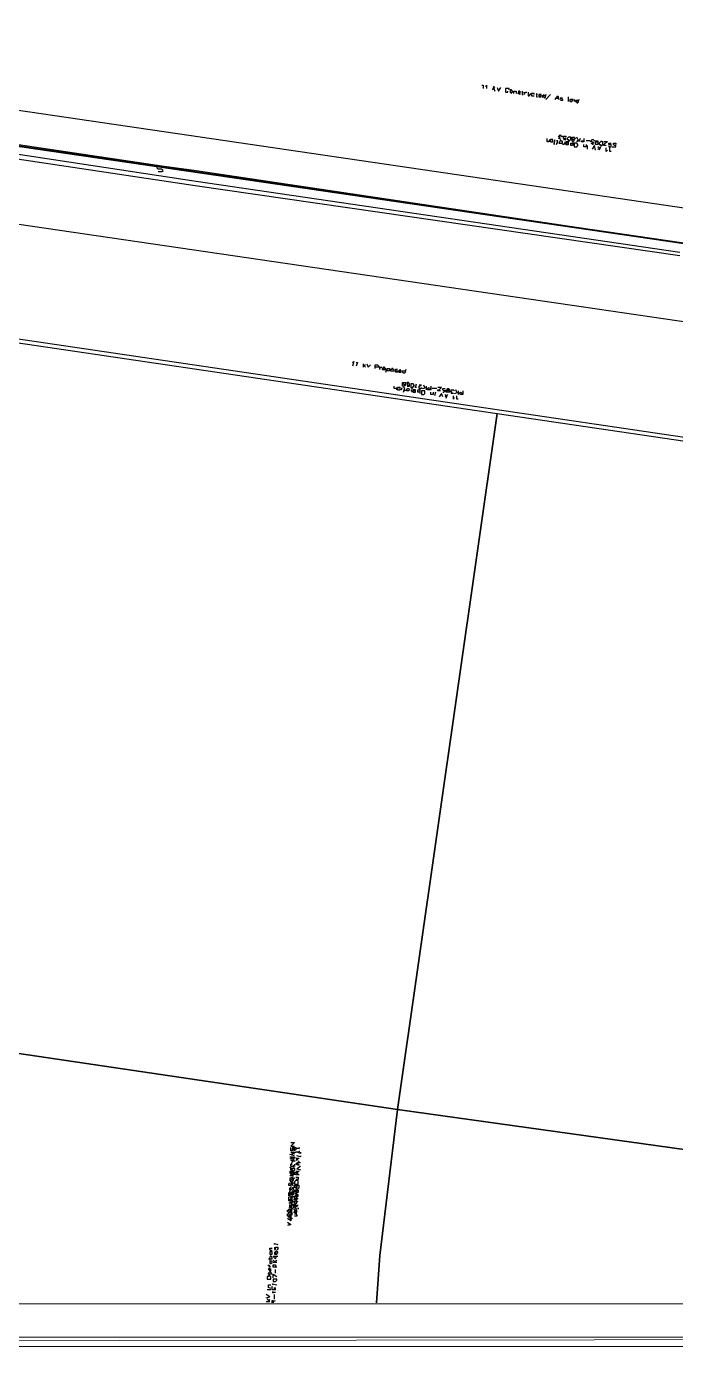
# Model space of a CAD drawing. Header units: inches. Extents: x 5 to 844, y 8 to 596.
# Drawn here: x 458.8 to 529.2, y 8.1 to 151.3 of the extents above; entities that cross this region are included whole.
import ezdxf

# ---------------------------------------------------------------- set-up
doc = ezdxf.new("R2010")
doc.units = ezdxf.units.IN
doc.header["$MEASUREMENT"] = 0
doc.layers.add('PDF_Geometry', color=7, linetype='Continuous', true_color=0x989898)

msp = doc.modelspace()

# ---------------------------------------------------------------- linework, layer by layer
at = {"layer": 'PDF_Geometry', "color": 7, "lineweight": 25}
for points in [[(440.61, 275.4), (531.12, 262.03), (621.63, 248.79), (604.66, 133.08), (590.77, 122.67), (433.79, 145.68), (423.51, 159.56), (440.61, 275.4)], [(508.23, 144.91), (508.36, 144.91), (508.36, 144.52)], [(508.62, 144.78), (508.75, 144.78), (508.75, 144.91), (508.75, 144.52)], [(509.52, 144.78), (509.39, 144.39), (509.65, 144.65)], [(509.9, 144.65), (510.03, 144.26), (510.29, 144.65)], [(509.52, 144.52), (509.65, 144.26)], [(511.19, 144.39), (511.19, 144.52), (511.06, 144.52), (510.93, 144.52), (510.8, 144.52), (510.8, 144.39), (510.8, 144.26), (510.8, 144.14), (510.93, 144.14), (511.06, 144.14), (511.06, 144.26)], [(511.45, 144.39), (511.32, 144.39), (511.32, 144.26), (511.32, 144.14), (511.45, 144.01), (511.45, 144.14), (511.57, 144.14), (511.57, 144.26), (511.45, 144.39)], [(511.7, 144.01), (511.7, 144.26), (511.83, 144.26), (511.96, 144.26), (511.96, 144.14), (511.96, 144.01)], [(512.47, 144.14), (512.35, 144.14), (512.35, 144.26), (512.22, 144.26), (512.22, 144.14), (512.35, 144.01), (512.35, 143.88), (512.22, 144.01), (512.09, 144.01)], [(512.6, 144.26), (512.6, 144.01), (512.6, 143.88), (512.73, 143.88)], [(512.6, 144.14), (512.73, 144.14)], [(512.86, 143.88), (512.86, 144.14)], [(512.86, 144.01), (512.99, 144.14), (513.12, 144.14)], [(513.25, 144.14), (513.25, 143.88), (513.25, 143.75), (513.37, 143.75), (513.5, 143.88)], [(513.5, 144.01), (513.37, 143.75)], [(513.89, 143.88), (513.89, 144.01), (513.76, 144.01), (513.63, 144.01), (513.63, 143.88), (513.63, 143.75), (513.76, 143.75), (513.89, 143.75)], [(514.27, 143.88), (514.15, 144.01), (514.15, 143.75), (514.15, 143.62), (514.27, 143.62)], [(514.4, 143.75), (514.66, 143.75), (514.66, 143.88), (514.53, 143.88), (514.4, 143.88), (514.4, 143.75), (514.4, 143.62), (514.53, 143.62), (514.66, 143.62)], [(515.17, 143.75), (515.05, 143.75), (514.92, 143.88), (514.92, 143.75), (514.79, 143.75), (514.79, 143.62), (514.92, 143.62), (515.05, 143.49), (515.05, 143.62)], [(515.17, 143.88), (515.05, 143.49)], [(515.69, 143.88), (515.17, 143.36)], [(516.2, 143.36), (516.46, 143.75), (516.59, 143.36)], [(516.33, 143.49), (516.59, 143.49)], [(516.97, 143.49), (516.85, 143.49), (516.72, 143.49), (516.85, 143.49), (516.97, 143.36), (516.97, 143.24), (516.85, 143.24), (516.72, 143.36)], [(517.62, 143.11), (517.62, 143.62)], [(518, 143.11), (518.13, 143.36), (518, 143.36), (517.87, 143.36), (517.75, 143.24), (517.87, 143.11), (518, 143.11)], [(518.26, 143.49), (518.26, 143.49)], [(518.26, 143.36), (518.26, 143.11)], [(518.77, 143.24), (518.65, 143.24), (518.52, 143.24), (518.39, 143.24), (518.39, 143.11), (518.52, 143.11), (518.52, 142.98), (518.65, 142.98), (518.65, 143.11)], [(518.77, 143.36), (518.65, 142.98)], [(515.56, 138.86), (515.43, 138.74), (515.3, 138.74), (515.3, 138.86), (515.3, 139.12)], [(515.56, 138.99), (515.56, 138.74)], [(515.82, 138.74), (515.95, 138.74), (515.95, 138.86), (515.95, 138.99), (515.82, 138.99), (515.69, 138.99), (515.69, 138.86), (515.69, 138.74), (515.82, 138.74)], [(516.07, 138.61), (516.07, 138.48), (516.07, 138.61), (516.2, 138.99)], [(516.33, 138.48), (516.46, 138.86), (516.33, 138.86)], [(516.85, 138.99), (516.59, 139.12), (516.72, 139.25), (516.59, 139.25), (516.59, 139.38), (516.72, 139.51), (516.85, 139.38), (516.97, 139.38)], [(516.72, 138.86), (516.59, 138.61), (516.72, 138.61), (516.85, 138.61), (516.97, 138.61), (516.97, 138.74), (516.85, 138.86), (516.72, 138.86)], [(517.1, 138.99), (517.36, 138.99), (517.36, 139.12), (517.23, 139.12), (517.1, 139.12), (517.1, 139.25), (517.1, 139.38), (517.23, 139.38), (517.36, 139.38), (517.36, 139.25)], [(517.75, 138.86), (517.87, 138.99), (517.87, 139.12), (517.87, 139.25), (517.75, 139.25), (517.62, 139.25), (517.49, 139.12), (517.49, 138.99), (517.62, 138.99), (517.62, 138.86), (517.75, 138.86)], [(518.13, 138.86), (518.26, 138.86), (518.26, 138.99), (518.13, 138.99), (518, 139.12), (518, 139.25), (518.13, 139.25), (518.26, 139.25), (518.39, 139.12), (518.26, 138.99), (518.13, 138.99), (518, 138.99), (518, 138.86), (518.13, 138.86)], [(518.65, 138.99), (518.52, 139.25)], [(518.52, 138.74), (518.77, 138.99)], [(518.9, 139.12), (518.77, 138.74)], [(519.29, 139.12), (519.29, 138.74), (519.03, 138.74), (519.03, 138.86), (519.16, 138.86), (519.29, 138.86)], [(519.93, 138.86), (519.55, 138.86)], [(520.06, 138.61), (520.32, 138.48), (520.32, 138.74), (520.32, 138.61), (520.19, 138.74), (520.06, 138.74), (520.06, 138.86), (520.19, 138.99), (520.32, 138.99), (520.45, 138.86)], [(520.57, 138.61), (520.57, 138.74), (520.7, 138.74), (520.83, 138.74), (520.83, 138.61), (520.83, 138.48), (520.7, 138.48), (520.57, 138.48), (520.57, 138.61), (520.57, 138.74), (520.57, 138.86), (520.7, 138.86), (520.83, 138.86), (520.83, 138.74)], [(521.22, 138.35), (521.35, 138.48), (521.35, 138.61), (521.35, 138.74), (521.22, 138.74), (521.22, 138.86), (521.09, 138.74), (520.96, 138.61), (520.96, 138.48), (521.09, 138.48), (521.09, 138.35), (521.22, 138.35)], [(516.46, 138.61), (516.33, 138.61)], [(517.23, 138.61), (517.1, 138.48), (516.97, 138.48)], [(517.23, 138.74), (517.23, 138.48)], [(517.62, 138.61), (517.36, 138.61), (517.36, 138.48), (517.49, 138.48), (517.62, 138.48), (517.62, 138.61), (517.62, 138.74), (517.49, 138.74), (517.36, 138.74)], [(518.13, 138.48), (518, 138.35), (517.87, 138.35), (517.87, 138.48), (517.87, 138.61), (518, 138.61), (518.13, 138.61)], [(518.13, 138.35), (518.13, 138.74)], [(518.39, 138.22), (518.52, 138.22), (518.65, 138.35), (518.65, 138.48), (518.52, 138.61), (518.39, 138.61), (518.26, 138.61), (518.26, 138.48), (518.26, 138.35), (518.26, 138.22), (518.39, 138.22)], [(519.55, 138.48), (519.55, 138.22), (519.42, 138.22), (519.29, 138.22), (519.29, 138.35), (519.29, 138.48)], [(519.67, 138.35), (519.67, 137.96)], [(520.57, 137.84), (520.45, 138.35), (520.19, 137.96)], [(520.96, 138.09), (520.83, 138.22)], [(520.83, 137.96), (521.09, 138.09)], [(521.09, 138.22), (520.96, 137.84)], [(521.73, 138.35), (521.6, 138.35), (521.47, 138.35), (521.47, 138.48), (521.6, 138.61), (521.86, 138.74), (521.47, 138.74)], [(521.86, 137.84), (521.73, 137.71), (521.73, 138.09)], [(521.99, 138.35), (521.99, 138.22), (522.12, 138.22), (522.25, 138.22), (522.25, 138.35), (522.25, 138.48), (522.12, 138.48), (521.99, 138.48), (521.99, 138.61), (522.12, 138.61), (522.25, 138.61)], [(522.25, 137.71), (522.12, 137.71), (522.12, 138.09)], [(522.37, 138.22), (522.5, 138.22), (522.63, 138.22), (522.76, 138.22), (522.76, 138.35), (522.63, 138.35), (522.5, 138.48), (522.5, 138.61), (522.63, 138.61), (522.76, 138.61), (522.76, 138.48)], [(427.11, 134.36), (615.84, 106.72)], [(431.48, 120.87), (509.9, 109.29), (499.1, 33.83), (408.59, 47.2), (417.59, 110.71), (431.48, 120.87)], [(494.22, 114.82), (494.22, 114.82), (494.35, 114.95), (494.22, 114.44)], [(494.6, 114.82), (494.73, 114.82), (494.6, 114.44)], [(495.38, 114.31), (495.38, 114.69)], [(495.63, 114.57), (495.38, 114.44)], [(495.76, 114.69), (495.89, 114.31), (496.15, 114.57)], [(496.66, 114.18), (496.66, 114.57), (496.92, 114.57), (497.05, 114.44), (497.05, 114.31), (496.92, 114.31), (496.66, 114.31)], [(495.5, 114.44), (495.63, 114.31)], [(497.18, 114.05), (497.18, 114.31), (497.18, 114.18)], [(497.18, 114.31), (497.3, 114.31), (497.43, 114.31)], [(497.56, 114.31), (497.56, 114.18), (497.43, 114.18), (497.43, 114.05), (497.56, 114.05), (497.69, 114.05), (497.82, 114.05), (497.82, 114.18), (497.69, 114.18), (497.69, 114.31), (497.56, 114.31)], [(497.82, 113.79), (497.95, 114.18), (498.08, 114.18), (498.2, 114.18), (498.2, 114.05), (498.2, 113.92), (498.08, 113.92), (497.95, 113.92), (497.95, 114.05)], [(498.46, 114.18), (498.46, 114.05), (498.33, 114.05), (498.33, 113.92), (498.46, 113.92), (498.59, 113.92), (498.72, 113.92), (498.72, 114.05), (498.59, 114.05), (498.59, 114.18), (498.46, 114.18)], [(499.1, 114.05), (498.98, 114.05), (498.85, 114.05), (498.85, 113.92), (498.98, 113.92), (499.1, 113.92), (499.1, 113.79), (498.98, 113.79), (498.85, 113.79), (498.85, 113.92)], [(499.23, 113.92), (499.49, 113.92), (499.36, 114.05), (499.23, 113.92), (499.23, 113.79), (499.36, 113.79), (499.49, 113.79)], [(500, 114.05), (499.88, 113.67), (499.75, 113.67), (499.62, 113.79), (499.62, 113.92), (499.75, 113.92), (499.88, 113.92)], [(498.98, 111.99), (498.85, 111.99), (498.72, 111.99), (498.72, 112.25)], [(498.98, 112.12), (498.98, 111.87)], [(499.23, 111.87), (499.36, 111.87), (499.36, 111.99), (499.36, 112.12), (499.23, 112.12), (499.1, 112.12), (499.1, 111.99), (499.1, 111.87), (499.23, 111.87)], [(499.49, 111.87), (499.62, 112.12)], [(499.49, 111.74), (499.49, 111.74)], [(499.75, 112.51), (499.62, 112.51), (499.62, 112.64), (499.75, 112.64), (500, 112.64), (499.88, 112.25), (499.62, 112.25), (499.62, 112.38), (499.62, 112.51), (499.75, 112.51), (499.88, 112.38)], [(499.75, 111.61), (499.88, 111.99), (499.75, 112.12)], [(499.88, 111.74), (499.75, 111.87)], [(500, 111.74), (500.13, 111.99), (500.26, 111.99), (500.39, 111.87), (500.26, 111.74), (500.13, 111.74), (500, 111.87)], [(500.13, 112.25), (500.26, 112.25), (500.39, 112.25), (500.39, 112.38), (500.39, 112.51), (500.26, 112.64), (500.13, 112.64), (500.13, 112.51), (500.13, 112.38), (500.26, 112.38), (500.39, 112.38), (500.39, 112.51)], [(500.65, 112.12), (500.77, 112.12), (500.77, 112.25), (500.9, 112.25), (500.9, 112.38), (500.77, 112.51), (500.65, 112.51), (500.52, 112.51), (500.52, 112.38), (500.52, 112.25), (500.52, 112.12), (500.65, 112.12)], [(500.65, 111.74), (500.52, 111.74)], [(500.65, 111.99), (500.65, 111.61)], [(501.03, 111.74), (500.77, 111.74), (500.77, 111.61), (500.9, 111.61), (501.03, 111.61), (501.03, 111.74), (501.03, 111.87), (500.9, 111.87), (500.77, 111.87)], [(501.16, 112.12), (501.03, 112.12), (501.16, 112.51)], [(501.55, 111.61), (501.42, 111.61), (501.29, 111.61), (501.29, 111.74), (501.29, 111.87), (501.42, 111.87), (501.55, 111.74)], [(501.67, 112.12), (501.67, 111.99), (501.55, 111.99), (501.42, 111.99), (501.42, 112.12), (501.42, 112.25), (501.67, 112.38), (501.42, 112.38)], [(501.55, 111.48), (501.55, 111.99)], [(501.93, 111.35), (502.06, 111.48), (502.06, 111.61), (502.06, 111.74), (501.93, 111.74), (501.8, 111.74), (501.67, 111.74), (501.67, 111.61), (501.67, 111.48), (501.67, 111.35), (501.8, 111.35), (501.93, 111.35)], [(501.8, 111.99), (502.19, 112.12)], [(502.06, 112.12), (501.93, 112.38)], [(502.19, 112.25), (502.19, 111.87)], [(502.7, 112.25), (502.7, 111.87), (502.45, 111.87), (502.32, 111.87), (502.32, 111.99), (502.45, 111.99), (502.45, 112.12), (502.7, 111.99)], [(503.35, 111.99), (502.83, 111.99)], [(503.73, 111.74), (503.6, 111.74), (503.47, 111.74), (503.47, 111.87), (503.6, 111.87), (503.86, 112.12), (503.47, 112.12)], [(503.99, 111.61), (504.12, 111.61), (504.25, 111.74), (504.12, 111.74), (503.99, 111.87), (503.99, 111.99), (504.12, 111.99), (504.25, 111.99)], [(504.37, 111.74), (504.5, 111.74), (504.5, 111.87), (504.63, 111.87), (504.63, 111.74), (504.76, 111.74), (504.76, 111.61), (504.63, 111.61), (504.5, 111.61), (504.37, 111.61), (504.37, 111.74), (504.37, 111.87), (504.5, 111.87), (504.5, 111.99), (504.63, 111.99), (504.76, 111.87)], [(505.15, 111.48), (504.89, 111.48), (505.02, 111.61), (504.89, 111.61), (504.89, 111.74), (504.89, 111.87), (505.02, 111.87), (505.15, 111.87), (505.27, 111.74)], [(505.53, 111.61), (505.4, 111.87)], [(505.66, 111.74), (505.66, 111.35)], [(506.17, 111.74), (506.17, 111.35), (505.92, 111.35), (505.79, 111.48), (505.92, 111.61), (506.17, 111.48)], [(502.96, 111.61), (502.96, 111.35), (502.83, 111.35), (502.7, 111.35), (502.7, 111.48), (502.7, 111.61)], [(503.22, 111.61), (503.09, 111.22)], [(503.99, 111.09), (503.86, 111.48), (503.6, 111.09)], [(504.37, 110.97), (504.5, 111.35), (504.25, 111.09)], [(504.37, 111.22), (504.25, 111.35)], [(505.27, 110.97), (505.15, 110.97), (505.15, 110.84), (505.15, 111.22)], [(505.27, 111.48), (505.66, 111.61)], [(505.66, 110.84), (505.53, 110.84), (505.53, 111.22)], [(509.9, 109.29), (586.78, 97.98), (597.2, 84.1), (590.64, 39.74), (588.71, 23.67), (588.46, 21.36), (499.1, 33.83), (509.9, 109.29)], [(406.67, 12.87), (406.92, 20.46), (407.31, 29.46), (407.82, 38.33), (408.59, 47.2), (499.1, 33.83), (497.18, 18.01), (496.79, 12.87)], [(496.79, 12.87), (497.18, 18.01), (499.1, 33.83), (588.46, 21.36), (587.94, 12.87)], [(487.53, 30.23), (487.92, 30.23), (487.53, 29.84), (487.92, 29.84)], [(487.92, 28.81), (487.4, 28.94)], [(487.4, 28.68), (487.79, 28.68), (487.79, 28.43), (487.79, 28.3), (487.66, 28.3), (487.66, 28.43), (487.66, 28.68)], [(487.79, 29.33), (487.92, 29.46), (487.92, 29.58), (487.79, 29.71), (487.79, 29.58), (487.66, 29.58), (487.66, 29.46), (487.66, 29.33), (487.53, 29.33), (487.53, 29.46), (487.53, 29.58), (487.53, 29.71)], [(487.53, 29.2), (487.92, 29.2)], [(487.79, 29.07), (487.53, 28.94)], [(487.92, 28.68), (487.92, 28.56), (487.53, 28.56)], [(487.66, 29.71), (488.05, 29.71), (488.05, 29.46), (487.92, 29.46), (487.92, 29.33), (487.92, 29.46), (487.79, 29.46), (487.79, 29.71)], [(487.66, 29.2), (487.66, 28.94)], [(487.66, 29.2), (488.05, 29.2)], [(487.92, 28.94), (487.79, 29.2)], [(488.43, 29.71), (488.43, 29.71), (488.43, 29.58), (488.05, 29.58)], [(488.43, 29.33), (488.43, 29.2), (488.05, 29.2)], [(488.56, 29.2), (488.56, 29.2), (488.56, 29.07), (488.18, 29.2)], [(488.56, 28.81), (488.56, 28.68), (488.18, 28.81)], [(487.66, 28.56), (487.4, 28.43)], [(487.79, 27.53), (487.79, 27.4), (487.4, 27.53)], [(487.92, 28.3), (487.92, 28.17), (487.53, 28.3)], [(487.66, 28.17), (487.53, 27.78)], [(487.92, 27.91), (487.92, 27.66), (487.79, 27.78), (487.79, 27.66), (487.66, 27.66), (487.53, 27.66), (487.53, 27.78), (487.53, 27.91), (487.66, 27.91)], [(487.79, 27.14), (487.66, 27.27), (487.66, 27.4), (487.79, 27.53), (487.92, 27.4), (487.92, 27.27), (487.79, 27.14), (487.66, 27.14), (487.53, 27.27), (487.53, 27.4), (487.53, 27.53)], [(488.05, 28.56), (488.43, 28.56)], [(488.18, 28.43), (488.05, 28.3)], [(488.43, 28.17), (488.05, 27.91), (488.43, 27.78)], [(488.3, 28.3), (488.18, 28.56)], [(488.56, 28.04), (488.18, 28.04), (488.43, 27.78)], [(488.3, 27.91), (488.18, 27.78)], [(488.56, 27.66), (488.18, 27.4), (488.56, 27.27)], [(487.66, 25.6), (487.79, 25.86), (487.53, 25.86), (487.53, 25.73), (487.53, 25.6), (487.4, 25.6), (487.28, 25.6), (487.28, 25.73), (487.4, 25.86)], [(487.4, 27.14), (487.79, 27.14), (487.79, 26.88)], [(487.4, 27.14), (487.4, 26.88)], [(487.66, 26.76), (487.66, 26.63), (487.79, 26.63), (487.4, 26.63)], [(487.53, 26.5), (487.92, 26.37), (487.4, 26.11)], [(487.79, 26.24), (487.66, 26.37), (487.53, 26.37), (487.4, 26.37), (487.4, 26.24), (487.4, 26.11), (487.53, 25.98), (487.66, 25.98), (487.66, 26.11), (487.79, 26.11), (487.79, 26.24)], [(487.66, 27.14), (487.53, 27.01)], [(487.79, 26.76), (487.66, 26.76), (487.66, 26.88), (487.66, 27.01), (487.79, 27.01), (487.92, 26.88), (487.92, 26.76), (487.79, 26.76), (487.66, 26.76), (487.53, 26.76), (487.53, 26.88), (487.53, 27.01)], [(487.66, 26.5), (487.66, 26.24)], [(487.66, 25.98), (487.66, 25.6)], [(487.92, 27.01), (488.3, 27.01)], [(488.18, 27.01), (488.18, 26.88), (488.3, 26.88), (488.18, 26.76), (487.92, 26.76)], [(488.3, 25.98), (488.3, 26.11), (488.18, 26.11), (488.05, 26.11), (487.92, 25.98), (487.92, 25.86), (487.92, 25.73), (488.05, 25.73), (488.18, 25.73), (488.3, 25.73), (488.3, 25.86), (488.3, 25.98)], [(488.05, 27.14), (488.43, 27.14)], [(488.05, 26.76), (488.43, 26.76)], [(488.05, 26.5), (488.3, 26.5), (488.3, 26.37), (488.3, 26.24), (488.05, 26.24)], [(487.66, 24.44), (487.66, 24.57), (487.66, 24.7), (487.66, 24.83), (487.53, 24.83), (487.53, 24.7), (487.4, 24.57), (487.4, 24.44), (487.28, 24.44), (487.28, 24.57), (487.28, 24.7), (487.28, 24.83)], [(487.53, 25.47), (487.4, 24.96)], [(487.79, 25.08), (487.79, 25.21), (487.79, 25.34), (487.66, 25.34), (487.66, 25.21), (487.53, 25.08), (487.4, 25.08), (487.4, 25.21), (487.4, 25.34), (487.53, 25.34)], [(487.79, 24.57), (487.79, 24.7), (487.79, 24.83), (487.79, 24.96), (487.66, 24.96), (487.66, 24.83), (487.53, 24.7), (487.53, 24.57), (487.4, 24.57), (487.4, 24.7), (487.4, 24.83), (487.4, 24.96)], [(487.66, 24.44), (487.79, 24.44), (487.79, 24.31), (487.4, 24.31)], [(487.79, 25.6), (488.18, 25.6), (488.18, 25.47), (488.18, 25.34), (488.05, 25.34), (487.92, 25.34), (487.92, 25.47), (487.92, 25.6)], [(488.05, 25.08), (488.05, 24.83), (488.18, 24.83), (488.18, 24.96), (488.18, 25.08), (488.05, 25.08), (487.92, 25.08), (487.92, 24.96), (487.92, 24.83)], [(487.92, 25.08), (488.3, 25.08), (488.18, 25.08)], [(487.92, 24.7), (488.18, 24.7)], [(488.05, 24.06), (488.05, 24.18), (488.18, 24.18), (488.18, 24.31), (488.05, 24.31), (488.05, 24.44), (487.92, 24.44), (487.92, 24.31), (487.92, 24.18), (487.92, 24.06)], [(488.43, 25.47), (488.43, 25.6), (488.3, 25.6), (488.18, 25.6), (488.05, 25.6), (488.05, 25.47), (488.05, 25.34), (488.18, 25.21), (488.3, 25.21), (488.43, 25.34), (488.43, 25.47)], [(488.3, 25.08), (488.3, 24.96), (488.3, 24.83), (488.18, 24.83), (488.05, 24.83), (488.05, 24.96), (488.05, 25.08)], [(488.05, 24.7), (488.18, 24.57), (488.18, 24.44)], [(488.18, 24.7), (488.18, 24.31), (488.18, 24.44), (488.3, 24.44), (488.3, 24.57), (488.18, 24.57), (488.18, 24.7), (488.05, 24.57), (488.05, 24.44), (488.05, 24.31)], [(487.66, 22.9), (487.53, 22.9), (487.4, 22.9), (487.4, 22.77), (487.4, 22.64), (487.28, 22.64), (487.15, 22.77), (487.15, 22.9), (487.28, 22.9), (487.28, 23.03), (487.4, 22.9), (487.4, 22.77), (487.4, 22.64), (487.53, 22.64), (487.53, 22.77), (487.66, 22.9)], [(487.53, 23.93), (487.66, 24.06), (487.66, 24.18), (487.66, 24.31), (487.53, 24.31), (487.53, 24.18), (487.4, 24.06), (487.4, 23.93), (487.28, 23.93), (487.28, 24.06), (487.28, 24.18), (487.28, 24.31)], [(487.53, 23.8), (487.66, 23.67), (487.28, 23.67)], [(487.28, 23.28), (487.66, 23.16), (487.4, 23.41), (487.4, 23.16)], [(487.66, 23.16), (487.66, 23.03), (487.28, 23.03)], [(487.4, 23.8), (487.79, 23.8), (487.53, 24.06), (487.53, 23.67)], [(487.79, 23.28), (487.79, 23.54), (487.53, 23.54), (487.66, 23.41), (487.53, 23.28), (487.4, 23.28), (487.4, 23.41), (487.4, 23.54)], [(488.18, 24.06), (487.79, 24.06)], [(488.3, 23.8), (487.92, 23.93), (487.92, 23.8), (487.79, 23.8)], [(488.05, 23.54), (487.79, 23.54)], [(488.05, 23.28), (488.05, 23.41), (487.92, 23.41), (487.79, 23.28), (487.79, 23.16), (487.92, 23.16), (488.05, 23.16), (488.05, 23.28)], [(487.79, 23.03), (488.05, 22.9), (488.05, 22.77), (487.92, 22.64), (487.79, 22.64)], [(487.92, 24.18), (488.3, 24.18)], [(487.92, 23.67), (488.18, 23.67), (488.18, 23.8), (488.18, 23.93), (488.05, 23.93), (487.92, 23.8), (487.92, 23.67), (488.05, 23.67)], [(488.3, 23.41), (488.05, 23.41), (487.92, 23.41), (487.92, 23.28)], [(488.18, 23.03), (487.92, 23.16)], [(488.18, 23.93), (488.05, 23.8)], [(488.18, 24.18), (488.18, 24.06)], [(488.18, 23.54), (488.18, 23.54)], [(488.18, 23.41), (488.18, 23.28)], [(488.3, 23.16), (488.3, 23.03), (488.3, 23.16)], [(487.53, 22.51), (487.53, 22.13), (487.4, 22.38), (487.4, 22.26), (487.28, 22.13), (487.28, 22.26), (487.15, 22.26), (487.15, 22.38), (487.15, 22.51), (487.28, 22.51)], [(487.53, 22), (487.53, 21.74), (487.15, 22)], [(487.15, 21.61), (487.53, 21.36), (487.15, 21.23)], [(487.66, 22.38), (487.66, 22.64), (487.53, 22.77), (487.53, 22.64), (487.53, 22.51), (487.53, 22.38), (487.4, 22.38), (487.28, 22.51), (487.28, 22.64), (487.4, 22.77)], [(487.28, 22.26), (487.66, 22), (487.28, 21.87)], [(487.28, 21.48), (487.28, 21.23)], [(487.4, 22.13), (487.4, 22)], [(488.18, 22.77), (488.18, 22.9), (488.05, 22.9), (487.92, 22.9), (487.92, 22.77), (487.92, 22.64), (488.05, 22.64), (488.18, 22.64), (488.18, 22.77)], [(487.92, 22.51), (488.18, 22.51)], [(488.05, 22.51), (488.18, 22.38), (488.18, 22.26), (488.05, 22.26), (487.92, 22.26)], [(485.35, 18.53), (485.22, 18.66), (485.22, 18.78), (485.35, 18.78), (485.48, 18.78)], [(485.73, 19.17), (485.73, 19.3), (486.12, 19.17)], [(485.73, 18.91), (485.73, 18.66), (485.86, 18.66), (485.86, 18.78), (485.86, 18.91), (485.99, 18.91), (486.12, 18.91), (486.12, 18.78), (486.12, 18.66), (485.99, 18.66)], [(485.09, 17.88), (485.09, 17.88)], [(485.09, 17.63), (485.35, 17.63), (485.48, 17.63), (485.48, 17.76)], [(485.48, 18.53), (485.22, 18.53)], [(485.22, 18.14), (485.35, 18.01), (485.35, 18.14), (485.48, 18.14), (485.48, 18.27), (485.48, 18.4), (485.35, 18.4), (485.22, 18.4), (485.22, 18.27), (485.22, 18.14)], [(485.22, 17.88), (485.48, 17.88)], [(485.22, 17.5), (485.22, 17.76)], [(485.48, 17.37), (485.22, 17.37), (485.22, 17.24), (485.22, 17.11), (485.35, 17.11), (485.48, 17.24), (485.48, 17.37), (485.35, 17.37)], [(486.12, 17.88), (485.6, 17.88), (485.86, 17.63), (485.99, 18.01)], [(485.6, 17.5), (485.86, 17.24)], [(485.99, 17.24), (485.6, 17.24)], [(485.73, 18.4), (485.73, 18.27), (485.73, 18.14), (485.86, 18.14), (485.99, 18.14), (486.12, 18.27), (486.12, 18.4), (485.99, 18.4), (485.99, 18.53), (485.86, 18.4), (485.86, 18.27), (485.86, 18.14), (485.99, 18.14)], [(485.86, 17.37), (485.99, 17.5)], [(484.96, 15.57), (484.96, 15.44), (485.09, 15.44), (485.22, 15.44), (485.35, 15.44), (485.35, 15.57), (485.35, 15.7), (485.22, 15.7), (485.22, 15.83), (485.09, 15.83), (485.09, 15.7), (484.96, 15.7), (484.96, 15.57)], [(485.22, 16.73), (485.22, 16.86), (485.09, 16.86), (485.09, 16.98)], [(485.35, 16.73), (485.09, 16.86)], [(485.22, 16.34), (485.22, 16.6), (485.09, 16.6), (485.09, 16.47), (485.22, 16.34), (485.35, 16.34), (485.35, 16.47), (485.35, 16.6)], [(485.09, 15.96), (485.09, 16.08), (485.22, 16.21), (485.35, 16.21), (485.35, 16.08), (485.35, 15.96)], [(485.48, 15.96), (485.09, 15.96), (485.22, 15.96)], [(485.99, 16.73), (485.6, 16.73), (485.6, 16.86), (485.6, 16.98), (485.73, 16.98), (485.86, 16.98), (485.86, 16.86), (485.86, 16.73)], [(485.6, 15.57), (485.6, 15.96), (485.99, 15.7)], [(485.86, 16.08), (485.86, 16.47)], [(485.35, 14.41), (485.09, 14.54), (485.09, 14.67), (485.09, 14.8), (485.35, 14.8)], [(485.6, 14.8), (485.48, 14.93), (485.99, 14.8)], [(485.86, 14.28), (485.48, 14.28), (485.48, 14.67)], [(485.6, 15.31), (485.6, 15.18), (485.73, 15.18), (485.86, 15.18), (485.99, 15.31), (485.99, 15.44), (485.86, 15.44), (485.73, 15.44), (485.6, 15.44), (485.6, 15.31)], [(485.73, 14.28), (485.73, 14.54)], [(485.86, 14.28), (485.86, 14.54)], [(484.83, 13.39), (485.22, 13.51), (484.83, 13.77)], [(484.83, 13), (485.22, 13), (484.96, 13.26)], [(485.35, 14.28), (484.96, 14.28)], [(485.09, 13), (485.22, 13.26)], [(485.6, 13.9), (485.6, 14.03), (485.48, 14.03), (485.86, 14.03)], [(485.48, 12.87), (485.48, 13), (485.48, 13.13), (485.6, 13.13), (485.6, 13), (485.6, 12.87)], [(485.6, 13), (485.86, 13.13)], [(485.73, 13.26), (485.73, 13.77)]]:
    msp.add_lwpolyline(points, dxfattribs=at)
at = {"layer": 'PDF_Geometry', "lineweight": 0}
for points in [[(440.61, 275.4), (423.51, 159.56), (433.79, 145.68), (590.77, 122.67), (604.66, 133.08), (621.63, 248.79), (531.12, 262.03), (440.61, 275.4)], [(431.48, 120.87), (417.59, 110.71), (408.59, 47.2), (499.1, 33.83), (509.9, 109.29), (431.48, 120.87)], [(509.9, 109.29), (499.1, 33.83), (588.46, 21.36), (588.71, 23.67), (590.64, 39.74), (597.2, 84.1), (586.78, 97.98), (509.9, 109.29)], [(496.79, 12.87), (497.18, 18.01), (499.1, 33.83), (408.59, 47.2)], [(499.1, 33.83), (497.18, 18.01), (496.79, 12.87)], [(587.94, 12.87), (588.46, 21.36), (499.1, 33.83)]]:
    msp.add_lwpolyline(points, dxfattribs=at)
at = {"layer": 'PDF_Geometry', "color": 1, "lineweight": 20}
msp.add_lwpolyline([(420.04, 167.66), (418.75, 158.41), (419.01, 158.02), (430.58, 142.34), (591.8, 118.81), (608.13, 131.02), (610.57, 147.61), (606.84, 148.38)], dxfattribs=at)
at = {"layer": 'PDF_Geometry', "color": 3, "lineweight": 25}
for points in [[(606.97, 148.64), (610.7, 147.99), (608.26, 130.89), (591.8, 118.68), (430.58, 142.21), (418.88, 157.89), (418.62, 158.41), (419.14, 161.75)], [(529.7, 126.39), (477.12, 133.98), (445.23, 138.74), (436.36, 140.15), (435.98, 140.15), (435.59, 140.28), (435.34, 140.54), (434.95, 140.66), (434.56, 140.92), (434.31, 141.18), (434.05, 141.56), (433.79, 141.82), (433.66, 142.21), (420.94, 159.69)], [(421.45, 160.08), (434.05, 142.46), (434.31, 142.08), (434.44, 141.82), (434.69, 141.56), (434.95, 141.31), (435.21, 141.18), (435.46, 140.92), (435.85, 140.79), (436.11, 140.66), (436.49, 140.66), (477.25, 134.49), (529.7, 126.78)]]:
    msp.add_lwpolyline(points, dxfattribs=at)
at = {"layer": 'PDF_Geometry', "color": 1, "lineweight": 25}
for points in [[(423.12, 159.95), (434.95, 143.24), (435.21, 142.85), (435.59, 142.46), (436.11, 142.08), (436.62, 141.82), (437.01, 141.56), (437.52, 141.44), (438.16, 141.31), (438.68, 141.18), (439.19, 141.18), (439.71, 141.18), (473.52, 136.16)], [(473.52, 136.16), (477.25, 135.65), (542.04, 126.01)]]:
    msp.add_lwpolyline(points, dxfattribs=at)
at = {"layer": 'PDF_Geometry', "color": 6, "lineweight": 25}
msp.add_lwpolyline([(605.17, 147.48), (606.84, 147.22), (604.78, 132.95), (590.77, 122.41), (586.53, 98.37), (431.48, 121.25), (416.82, 110.84), (416.31, 108.27)], dxfattribs=at)
at = {"layer": 'PDF_Geometry', "color": 5, "lineweight": 25}
msp.add_lwpolyline([(473.13, 135.52), (473.13, 135.52), (473.26, 135.52), (473.39, 135.52), (473.52, 135.52), (473.65, 135.65), (473.52, 135.78), (473.39, 135.78), (473.26, 135.78), (473.13, 135.78), (473, 135.91), (473, 136.04), (473.26, 136.16), (473.39, 136.16), (473.52, 136.16), (473.52, 136.04)], dxfattribs=at)
at = {"layer": 'PDF_Geometry', "color": 7, "lineweight": 0}
for points in [[(10.56, 12.74), (700.73, 12.74)], [(6.31, 9.14), (5.16, 8.11), (700.73, 9.09)], [(5.16, 8.11), (700.73, 9.09)], [(700.73, 9.14), (6.31, 9.14)], [(700.73, 8.11), (5.16, 8.11)]]:
    msp.add_lwpolyline(points, dxfattribs=at)

doc.saveas('drawing.dxf')
